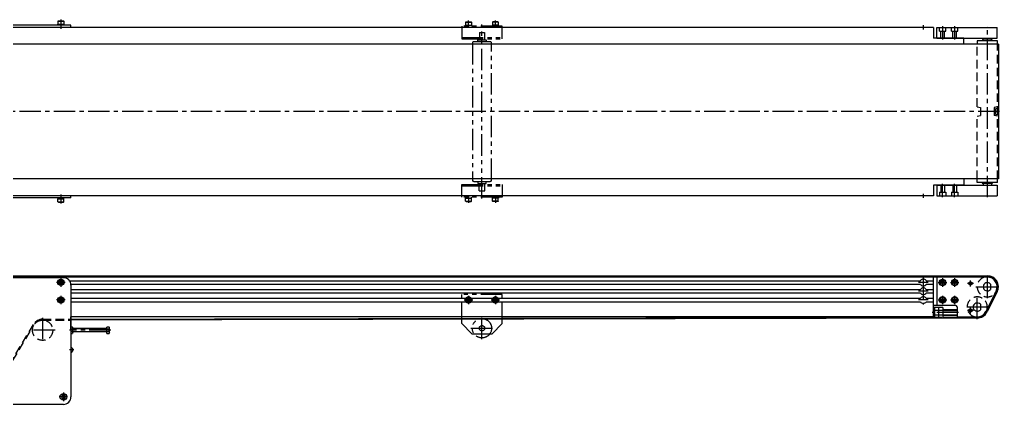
# Model space of a CAD drawing. Extents: x -18 to 3018, y -231 to 396.
# Drawn here: x 1564 to 3018, y -174 to 396 of the extents above; entities that cross this region are included whole.
import ezdxf

# ---------------------------------------------------------------- set-up
doc = ezdxf.new("R2010")
doc.units = 0
for name, pattern in [('CENTER', [50.8, 31.75, -6.35, 6.35, -6.35]), ('DASHED', [19.05, 12.7, -6.35]), ('PHANTOM', [63.5, 31.75, -6.35, 6.35, -6.35, 6.35, -6.35])]:
    doc.linetypes.add(name, pattern=pattern)
doc.layers.get('0').update_dxf_attribs({"linetype": 'CONTINUOUS'})
doc.layers.add('CENTER', color=1, linetype='CENTER')

msp = doc.modelspace()

# ---------------------------------------------------------------- linework, layer by layer
at = {"color": 7, "linetype": 'CONTINUOUS'}
for p, q in [((1620.8, 394), (1621.3, 394.5)), ((1620.8, 394), (1629.3, 394)), ((1620.8, 394), (1620.8, 389.5)), ((1621.3, 394.5), (1628.8, 394.5)), ((1628.8, 394.5), (1629.3, 394)), ((1629.3, 394), (1629.3, 389.5)), ((2920, 385), (80, 385)), ((1640, 388.2), (1360, 388.2)), ((1620.4, 389.5), (1629.6, 389.5)), ((1620.4, 388.2), (1620.4, 389.5)), ((1620.8, 389.5), (1629.3, 389.5)), ((1625, 389.5), (1624.7, 388.2)), ((1625.3, 389.5), (1625, 388.2)), ((1629.6, 389.5), (1629.6, 388.2)), ((1640, 385), (1640, 388.2)), ((2920, 385), (2920, 369)), ((2925, 369), (2925, 385)), ((2925, 385), (3014.5, 385)), ((3014.5, 369), (3014.5, 385)), ((2965, 369), (2920, 369)), ((2925, 369), (3014.5, 369)), ((2965, 360), (2965, 369)), ((2985, 365), (2985, 360)), ((3015, 365), (2985, 365)), ((2992.5, 366), (2992.5, 365)), ((3007.5, 366), (2992.5, 366)), ((2994, 366.2), (2994, 369)), ((2994.6, 366.2), (2994, 366.2)), ((2994, 366.2), (3006, 366.2)), ((2994.6, 366), (2994.6, 366.2)), ((3005.4, 366), (3005.4, 366.2)), ((3005.4, 366.2), (3006, 366.2)), ((3006, 366.2), (3006, 369)), ((3007.5, 365), (3007.5, 366)), ((3015, 360), (3015, 365)), ((3016.4, 360), (-16.4, 360)), ((3016.4, 360), (3016.4, 160)), ((3016.4, 160), (-16.4, 160)), ((2965, 160), (2965, 151)), ((2985, 155), (2985, 160)), ((3015, 155), (3015, 160)), ((2965, 151), (2920, 151)), ((2920, 151), (2920, 135)), ((2925, 151), (3014.5, 151)), ((2925, 151), (2925, 135)), ((3015, 155), (2985, 155)), ((2992.5, 155), (2992.5, 154)), ((2992.5, 154), (3007.5, 154)), ((2994.6, 153.9), (2994, 153.9)), ((2994, 153.9), (2994, 151)), ((3006, 153.9), (2994, 153.9)), ((2994.6, 154), (2994.6, 153.9)), ((3005.4, 154), (3005.4, 153.9)), ((3005.4, 153.9), (3006, 153.9)), ((3006, 153.9), (3006, 151)), ((3007.5, 154), (3007.5, 155)), ((3014.5, 151), (3014.5, 135)), ((2920, 135), (80, 135)), ((1640, 131.8), (1360, 131.8)), ((1620.4, 131.8), (1620.4, 130.5)), ((1625, 130.5), (1624.7, 131.8)), ((1625.3, 130.5), (1625, 131.8)), ((1629.6, 130.5), (1629.6, 131.8)), ((1640, 131.8), (1640, 135)), ((2925, 135), (3014.5, 135)), ((1620.4, 130.5), (1629.6, 130.5)), ((1620.8, 130.5), (1629.3, 130.5)), ((1620.8, 126), (1620.8, 130.5)), ((1620.8, 126), (1629.3, 126)), ((1620.8, 126), (1621.3, 125.5)), ((1621.3, 125.5), (1628.8, 125.5)), ((1628.8, 125.5), (1629.3, 126)), ((1629.3, 126), (1629.3, 130.5)), ((0, 16.4), (3000, 16.4)), ((0, 15), (3000, 15)), ((2920, -46), (2920, 15)), ((3000, 14.5), (0, 14.5)), ((1628.8, 13.5), (1371.2, 13.5)), ((1625, 8.8), (1623, 7.7)), ((1623, 7.7), (1623, 5.3)), ((1623, 5.3), (1625, 4.2)), ((1625, 11.1), (1625, 10.8)), ((1627, 7.7), (1625, 8.8)), ((1625, 4.2), (1627, 5.3)), ((1625.3, 11.1), (1625.3, 10.7)), ((1627, 5.3), (1627, 7.7)), ((1637.7, 9.1), (2900.8, 9.1)), ((1639.9, 3.9), (2900.7, 3.9)), ((1640, 2.3), (1640, -163.3)), ((2909.2, 9.1), (2920, 9.1)), ((2909.3, 3.9), (2920, 3.9)), ((2925, 14.5), (2925, -27.5)), ((2931.5, 7.7), (2933.5, 8.8)), ((2931.5, 5.3), (2931.5, 7.7)), ((2933.5, 4.2), (2931.5, 5.3)), ((2933.5, 8.8), (2935.5, 7.7)), ((2935.5, 5.3), (2933.5, 4.2)), ((2935.5, 7.7), (2935.5, 5.3)), ((2949.5, 7.7), (2951.5, 8.8)), ((2949.5, 5.3), (2949.5, 7.7)), ((2951.5, 4.2), (2949.5, 5.3)), ((2951.5, 8.8), (2953.5, 7.7)), ((2953.5, 5.3), (2951.5, 4.2)), ((2953.5, 7.7), (2953.5, 5.3)), ((3004.6, 4), (3004.6, -4)), ((1640, -3.9), (2900.8, -3.9)), ((1640, -9.1), (2900.7, -9.1)), ((2909.2, -3.9), (2920, -3.9)), ((2909.3, -9.1), (2920, -9.1)), ((3013, -6.5), (2998, -36.5)), ((3014.7, -7.3), (2999.7, -37.3)), ((1625, -17.2), (1623, -18.3)), ((1623, -18.3), (1623, -20.7)), ((1623, -20.7), (1625, -21.8)), ((1625, -14.9), (1625, -15.2)), ((1627, -18.3), (1625, -17.2)), ((1625, -21.8), (1627, -20.7)), ((1625.3, -14.9), (1625.3, -15.3)), ((1627, -20.7), (1627, -18.3)), ((1640, -16.9), (2900.8, -16.9)), ((1640, -22.1), (2900.7, -22.1)), ((2909.2, -16.9), (2920, -16.9)), ((2909.3, -22.1), (2920, -22.1)), ((2952.9, -27.5), (2920, -27.5)), ((2931.5, -18.3), (2933.5, -17.2)), ((2931.5, -20.7), (2931.5, -18.3)), ((2933.5, -21.8), (2931.5, -20.7)), ((2933.5, -17.2), (2935.5, -18.3)), ((2935.5, -20.7), (2933.5, -21.8)), ((2935.5, -18.3), (2935.5, -20.7)), ((2949.5, -18.3), (2951.5, -17.2)), ((2949.5, -20.7), (2949.5, -18.3)), ((2951.5, -21.8), (2949.5, -20.7)), ((2951.5, -17.2), (2953.5, -18.3)), ((2953.5, -20.7), (2951.5, -21.8)), ((2953.5, -18.3), (2953.5, -20.7)), ((2989.6, -26), (2989.6, -34)), ((2921.6, -30.5), (2920, -30.5)), ((2921.6, -30.5), (2921.6, -46)), ((2927.5, -30.8), (2921.6, -30.8)), ((2921.6, -34.5), (2927.5, -34.5)), ((2927.5, -42.1), (2921.6, -42.1)), ((2928.1, -31.8), (2927.5, -30.8)), ((2928.1, -45.8), (2928.1, -30.8)), ((2934, -30.8), (2928.1, -30.8)), ((2928.1, -34.5), (2934, -34.5)), ((2934, -42.1), (2928.1, -42.1)), ((2934.6, -31.8), (2934, -30.8)), ((2934.6, -44.8), (2934.6, -31.8)), ((2955, -34.3), (2934.6, -34.3)), ((2934.6, -42.3), (2955, -42.3)), ((2955, -29.5), (2955, -44.5)), ((2920, -44.5), (1640, -44.5)), ((1640, -64.5), (1640, -44.5)), ((1640, -48), (2920, -45.1)), ((2985, -46.4), (1640, -49.4)), ((2921.6, -46), (2920, -46)), ((2921.6, -45.8), (2927.5, -45.8)), ((2928.1, -44.8), (2927.5, -45.8)), ((2928.1, -45.8), (2934, -45.8)), ((2934.6, -44.8), (2934, -45.8)), ((2934.4, -45.1), (2985, -45)), ((2955, -44.5), (2985, -44.5)), ((1642.4, -59.9), (1640, -59.9)), ((1640, -62.2), (1642.4, -62.2)), ((1642.4, -66.8), (1640, -66.8)), ((1640, -69.1), (1642.4, -69.1)), ((1642.8, -60.5), (1642.4, -59.9)), ((1642.8, -68.5), (1642.4, -69.1)), ((1642.8, -68.5), (1642.8, -60.5)), ((1693.5, -62), (1642.8, -62)), ((1693.5, -67), (1642.8, -67)), ((1693.5, -69.1), (1693.5, -59.9)), ((1696.6, -59.9), (1693.5, -59.9)), ((1693.5, -62.2), (1696.6, -62.2)), ((1696.6, -66.8), (1693.5, -66.8)), ((1693.5, -69.1), (1696.6, -69.1)), ((1697, -60.5), (1696.6, -59.9)), ((1697, -68.5), (1696.6, -69.1)), ((1697, -68.5), (1697, -60.5)), ((1642.2, -91.7), (1642.2, -95.7)), ((1628.8, -160.4), (1626.3, -161.9)), ((1626.3, -161.9), (1626.3, -164.7)), ((1626.3, -164.7), (1628.8, -166.2)), ((1631.3, -161.9), (1628.8, -160.4)), ((1628.8, -166.2), (1631.3, -164.7)), ((1631.3, -164.7), (1631.3, -161.9)), ((1628.8, -174.5), (1491.2, -174.5))]:
    msp.add_line(p, q, dxfattribs=at)
at = {"color": 3, "linetype": 'PHANTOM'}
for p, q in [((2225.8, 392.8), (2226.3, 393.3)), ((2225.8, 392.8), (2225.8, 388.3)), ((2225.8, 392.8), (2234.3, 392.8)), ((2226.3, 393.3), (2233.8, 393.3)), ((2230, 385), (2230, 395.3)), ((2233.8, 393.3), (2234.3, 392.8)), ((2234.3, 392.8), (2234.3, 388.3)), ((2266.3, 393.3), (2265.8, 392.8)), ((2265.8, 392.8), (2265.8, 388.3)), ((2274.2, 392.8), (2265.8, 392.8)), ((2273.8, 393.3), (2266.3, 393.3)), ((2270, 385), (2270, 395.3)), ((2274.2, 392.8), (2273.8, 393.3)), ((2274.2, 392.8), (2274.2, 388.3)), ((2220, 387), (2220, 368)), ((2280, 387), (2220, 387)), ((2225.4, 387), (2225.4, 388.3)), ((2225.4, 388.3), (2234.6, 388.3)), ((2230, 388.3), (2229.7, 387)), ((2230.3, 388.3), (2230, 387)), ((2234.6, 388.3), (2234.6, 387)), ((2250, 131), (2250, 389)), ((2265.4, 388.3), (2265.4, 387)), ((2274.6, 388.3), (2265.4, 388.3)), ((2270, 388.3), (2269.7, 387)), ((2270.3, 388.3), (2270, 387)), ((2274.6, 387), (2274.6, 388.3)), ((2280, 368), (2280, 387)), ((2220, 370), (2280, 370)), ((2220, 368), (2280, 368)), ((2244, 363.5), (2244, 366.5)), ((2244, 363.5), (2244, 366.5)), ((2244, 366.5), (2256, 366.5)), ((2246.1, 377.5), (2246.1, 366.5)), ((2246.1, 377.5), (2253.9, 377.5)), ((2253.9, 377.5), (2253.9, 366.5)), ((2256, 366.5), (2256, 363.5)), ((2256, 366.5), (2256, 363.5)), ((2235.7, 361.5), (2235.7, 158.5)), ((2262.3, 363.5), (2237.7, 363.5)), ((2264.3, 158.5), (2264.3, 361.5)), ((2220, 152), (2280, 152)), ((2220, 133), (2220, 152)), ((2220, 150), (2280, 150)), ((2237.7, 156.5), (2262.3, 156.5)), ((2244, 156.5), (2244, 153.5)), ((2244, 153.5), (2256, 153.5)), ((2246, 142.5), (2246, 153.5)), ((2254, 142.5), (2254, 153.5)), ((2256, 153.5), (2256, 156.5)), ((2280, 152), (2280, 133)), ((2280, 133), (2220, 133)), ((2225.4, 133), (2225.4, 131.7)), ((2225.4, 131.7), (2234.6, 131.7)), ((2225.8, 127.2), (2225.8, 131.7)), ((2230, 131.7), (2229.7, 133)), ((2230, 135), (2230, 124.7)), ((2230.3, 131.7), (2230, 133)), ((2234.3, 127.2), (2234.3, 131.7)), ((2234.6, 131.7), (2234.6, 133)), ((2246, 142.5), (2254, 142.5)), ((2265.4, 131.7), (2265.4, 133)), ((2274.6, 131.7), (2265.4, 131.7)), ((2265.8, 127.2), (2265.8, 131.7)), ((2270, 131.7), (2269.7, 133)), ((2270, 135), (2270, 124.7)), ((2270.3, 131.7), (2270, 133)), ((2274.2, 127.2), (2274.2, 131.7)), ((2274.6, 133), (2274.6, 131.7)), ((2225.8, 127.2), (2226.3, 126.7)), ((2225.8, 127.2), (2234.3, 127.2)), ((2226.3, 126.7), (2233.8, 126.7)), ((2233.8, 126.7), (2234.3, 127.2)), ((2266.3, 126.7), (2265.8, 127.2)), ((2274.2, 127.2), (2265.8, 127.2)), ((2273.8, 126.7), (2266.3, 126.7)), ((2274.2, 127.2), (2273.8, 126.7)), ((2280, -11.5), (2220, -11.5)), ((2220, -54.3), (2220, -11.5)), ((2230, -13.2), (2230, -25.7)), ((2270, -13.2), (2270, -25.7)), ((2280, -54.3), (2280, -11.5)), ((2223.8, -19.5), (2236.2, -19.5)), ((2230, -17.2), (2228, -18.3)), ((2228, -18.3), (2228, -20.7)), ((2228, -20.7), (2230, -21.8)), ((2232, -18.3), (2230, -17.2)), ((2230, -21.8), (2232, -20.7)), ((2230.3, -15.3), (2230.3, -14.9)), ((2232, -20.7), (2232, -18.3)), ((2263.8, -19.5), (2276.2, -19.5)), ((2270, -17.2), (2268, -18.3)), ((2268, -18.3), (2268, -20.7)), ((2268, -20.7), (2270, -21.8)), ((2272, -18.3), (2270, -17.2)), ((2270, -21.8), (2272, -20.7)), ((2270.3, -15.3), (2270.3, -14.9)), ((2272, -20.7), (2272, -18.3)), ((2280, -47.5), (2220, -47.5)), ((2235, -70), (2220, -54.3)), ((2250, -77.8), (2250, -44.1)), ((2265, -70), (2280, -54.3)), ((2233.7, -61.5), (2266.3, -61.5)), ((2235, -70), (2265, -70))]:
    msp.add_line(p, q, dxfattribs=at)
at = {"color": 3, "linetype": 'DASHED'}
for p, q in [((2928.8, 379.5), (2928.8, 385)), ((2928.8, 379.5), (2938.2, 379.5)), ((2930.8, 369), (2930.8, 379.5)), ((2936.3, 369), (2936.3, 379.5)), ((2938.2, 379.5), (2938.2, 385)), ((2946.8, 379.5), (2946.8, 385)), ((2946.8, 379.5), (2956.3, 379.5)), ((2948.8, 369), (2948.8, 379.5)), ((2954.2, 369), (2954.2, 379.5)), ((2956.3, 379.5), (2956.3, 385)), ((2985, 267), (2985, 360)), ((3015, 160), (3015, 360)), ((2985, 267), (2990, 265.9)), ((2990, 265.9), (2990, 254.1)), ((3015, 267), (3010, 265.9)), ((3010, 265.9), (3010, 254.1)), ((3012, 263.9), (3015, 265)), ((3012, 261), (3012, 263.9)), ((2985, 253), (2990, 254.1)), ((2985, 160), (2985, 253)), ((3015, 253), (3010, 254.1)), ((3012, 256.1), (3012, 259)), ((3012, 256.1), (3015, 255)), ((2930.8, 151), (2930.8, 140.5)), ((2936.3, 151), (2936.3, 140.5)), ((2948.8, 151), (2948.8, 140.5)), ((2954.2, 151), (2954.2, 140.5)), ((2928.8, 140.5), (2928.8, 135)), ((2928.8, 140.5), (2938.2, 140.5)), ((2938.2, 140.5), (2938.2, 135)), ((2946.8, 140.5), (2956.3, 140.5)), ((2946.8, 140.5), (2946.8, 135)), ((2956.3, 140.5), (2956.3, 135)), ((1583.9, -56.1), (1542.5, -125.3)), ((1543.7, -126.1), (1585.1, -56.8)), ((1598, -48.1), (1640, -48)), ((1598, -49.5), (1640, -49.4)), ((2920, -45.1), (2934.4, -45.1))]:
    msp.add_line(p, q, dxfattribs=at)
at = {"color": 3, "linetype": 'CONTINUOUS'}
for p, q in [((2934.6, -35), (2955, -35)), ((2934.6, -41.6), (2955, -41.6)), ((1693.5, -62.4), (1642.8, -62.4)), ((1693.5, -66.6), (1642.8, -66.6))]:
    msp.add_line(p, q, dxfattribs=at)
at = {"color": 7, "linetype": 'CONTINUOUS'}
for centre, radius in [((1625, 6.5), 4.6), ((1625, 6.5), 4.25), ((1625, 6.5), 3.75), ((2933.5, 6.5), 4.75), ((2933.5, 6.5), 4.25), ((2951.5, 6.5), 4.75), ((2951.5, 6.5), 4.25), ((2975, 5), 2.07), ((1625, -19.5), 4.6), ((1625, -19.5), 4.25), ((1625, -19.5), 3.75), ((2933.5, -19.5), 4.75), ((2933.5, -19.5), 4.25), ((2951.5, -19.5), 4.75), ((2951.5, -19.5), 4.25), ((2975, -35), 2.07), ((1628.8, -163.3), 5)]:
    msp.add_circle(centre, radius, dxfattribs=at)
at = {"color": 3, "linetype": 'CONTINUOUS'}
for centre in [(2975, 5), (2975, -35)]:
    msp.add_circle(centre, 2.5, dxfattribs=at)
at = {"color": 3, "linetype": 'PHANTOM'}
for centre, radius in [((2230, -19.5), 4.6), ((2230, -19.5), 4.25), ((2230, -19.5), 3.75), ((2270, -19.5), 4.6), ((2270, -19.5), 4.25), ((2270, -19.5), 3.75), ((2250, -61.5), 14.3), ((2250, -61.5), 4)]:
    msp.add_circle(centre, radius, dxfattribs=at)
at = {"color": 3, "linetype": 'DASHED'}
msp.add_circle((1598, -64.5), 15, dxfattribs=at)
at = {"color": 3, "linetype": 'PHANTOM'}
for centre, start, end in [((2237.7, 361.5), 90, 180), ((2237.7, 361.5), 90, 180), ((2262.3, 361.5), 0, 90), ((2262.3, 361.5), 0, 90), ((2237.7, 158.5), 180, 270), ((2262.3, 158.5), 270, 0)]:
    msp.add_arc(centre, 2, start, end, dxfattribs=at)
at = {"color": 3, "linetype": 'DASHED'}
for centre, radius, start, end in [((3012, 260), 1, 270, 90), ((3000, 0), 15, 104.8351, 318.5998), ((2985, -30), 15, 348.2701, 255.1649), ((1598, -64.5), 16.4, 90.1281, 149.0851)]:
    msp.add_arc(centre, radius, start, end, dxfattribs=at)
at = {"color": 7, "linetype": 'CONTINUOUS'}
for centre, radius, start, end in [((3000, 0), 15, 318.5998, 104.8351), ((3000, 0), 16.4, 333.4349, 90), ((1628.8, 2.3), 11.2, 0, 90), ((2905, 6.5), 5, 210.8741, 329.1259), ((2905, 6.5), 5, 31.7926, 148.2074), ((3000, 0), 6.1, 41.0534, 318.9466), ((3000, 0), 14.5, 333.4349, 90), ((2905, -6.5), 5, 210.8741, 329.1259), ((2905, -6.5), 5, 31.7926, 148.2074), ((2905, -19.5), 5, 31.7926, 148.2074), ((2905, -19.5), 5, 210.8741, 329.1259), ((2953, -29.5), 2, 0, 90), ((2985, -30), 6.1, 41.0534, 318.9466), ((2924.8, -32.7), 3.32, 325.6158, 25.6158), ((2915.7, -38.3), 12.4, 342.412, 17.588), ((2924.8, -43.9), 3.32, 334.3842, 34.3842), ((2931.3, -32.7), 3.32, 325.6158, 25.6158), ((2922.2, -38.3), 12.4, 342.412, 17.588), ((2931.3, -43.9), 3.32, 334.3842, 34.3842), ((2985, -30), 15, 255.1649, 348.2701), ((2985, -30), 14.5, 270, 333.4349), ((2985, -30), 16.4, 270.1281, 333.4349), ((1640.8, -61), 2.04, 325.6158, 25.6158), ((1635.2, -64.5), 7.64, 342.412, 17.588), ((1640.8, -68), 2.04, 334.3842, 34.3842), ((1695, -61), 2.04, 325.6158, 25.6158), ((1689.4, -64.5), 7.64, 342.412, 17.588), ((1695, -68), 2.04, 334.3842, 34.3842), ((1640.1, -92), 2.12, 8.6785, 92.7427), ((1640.1, -95.3), 2.12, 267.2573, 351.3215), ((1628.8, -163.3), 11.2, 270, 0)]:
    msp.add_arc(centre, radius, start, end, dxfattribs=at)
at = {"layer": 'CENTER', "color": 1, "linetype": 'CENTER'}
for p, q in [((1625, 396.5), (1625, 383)), ((2905, 388), (2905, 382)), ((2933.5, 387), (2933.5, 367)), ((2951.5, 387), (2951.5, 367)), ((3000, 133), (3000, 387)), ((3017.9, 260), (-17.9, 260)), ((2933.5, 133), (2933.5, 153)), ((2951.5, 133), (2951.5, 153)), ((1625, 137), (1625, 123.5)), ((2905, 138), (2905, 132)), ((3000, -17), (3000, 17.9)), ((1631.3, 6.5), (1618.8, 6.5)), ((1625, 12.7), (1625, 0.2)), ((2912, 6.5), (2898, 6.5)), ((2905, 13.5), (2905, -26.5)), ((2927.2, 6.5), (2939.7, 6.5)), ((2933.5, 12.7), (2933.5, 0.2)), ((2945.3, 6.5), (2957.8, 6.5)), ((2951.5, 12.7), (2951.5, 0.2)), ((2979.5, 5), (2970.5, 5)), ((2975, 0.5), (2975, 9.5)), ((2983, 0), (3017.9, 0)), ((1625, -13.2), (1625, -25.7)), ((2912, -6.5), (2898, -6.5)), ((2933.5, -13.2), (2933.5, -25.7)), ((2951.5, -13.2), (2951.5, -25.7)), ((2985, -47.9), (2985, -13)), ((1631.3, -19.5), (1618.8, -19.5)), ((2912, -19.5), (2898, -19.5)), ((2927.2, -19.5), (2939.7, -19.5)), ((2945.3, -19.5), (2957.8, -19.5)), ((2957, -38.3), (2918, -38.3)), ((3002, -30), (2968, -30)), ((2979.5, -35), (2970.5, -35)), ((2975, -39.5), (2975, -30.5)), ((1598, -46.1), (1598, -82.9)), ((1616.4, -64.5), (1579.6, -64.5)), ((1699, -64.5), (1638, -64.5)), ((1644.2, -93.7), (1638, -93.7)), ((1628.8, -157), (1628.8, -169.5)), ((1635.1, -163.3), (1622.6, -163.3))]:
    msp.add_line(p, q, dxfattribs=at)

doc.saveas('drawing.dxf')
